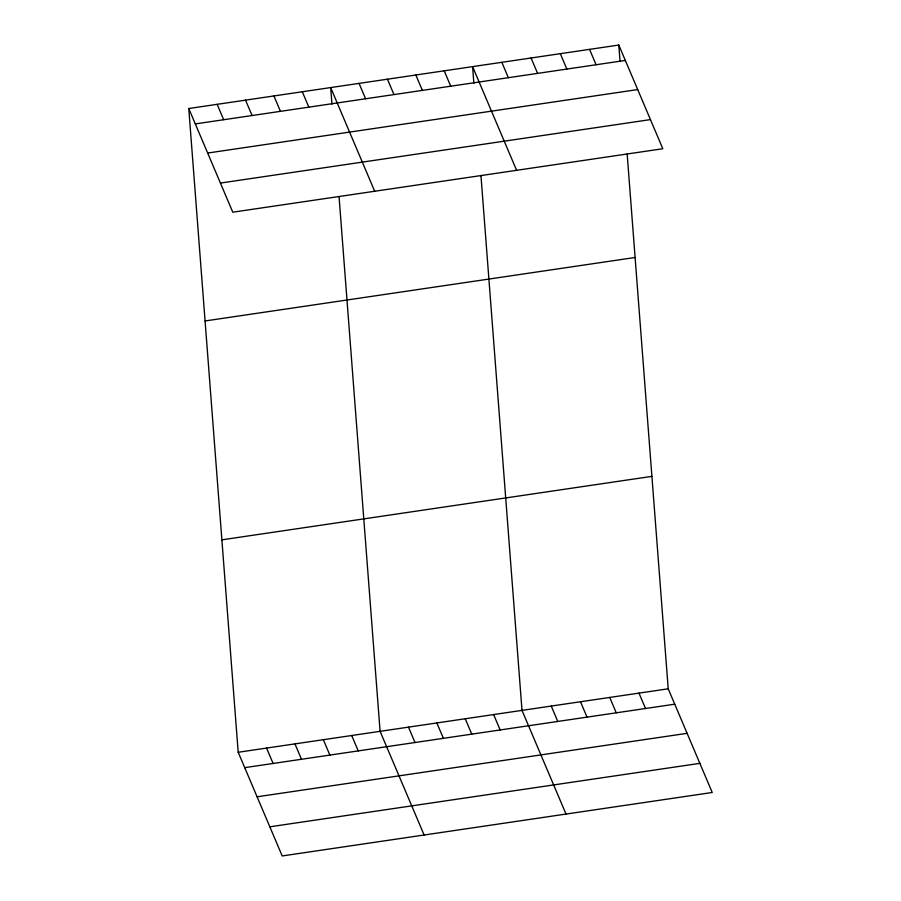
<?xml version="1.0" encoding="UTF-8"?>
<svg xmlns="http://www.w3.org/2000/svg" width="901" height="901" viewBox="0 0 901 901"><rect width="100%" height="100%" fill="white"/><g stroke="black" fill="none" stroke-linecap="round" stroke-linejoin="round"><path stroke-width="1.35" d="M188.771 108.514L618.796 45.05L662.809 148.733L232.785 212.197L188.771 108.514L238.191 752.267L282.204 855.95L712.229 792.486L668.215 688.803L627.164 154.026M195.303 123.91L625.328 60.435M207.669 153.046L637.705 89.571M220.418 183.061L650.443 119.596M205.079 320.959L635.104 257.483M221.883 539.834L651.907 476.359M238.191 752.267L668.215 688.803M244.723 767.652L674.748 704.188M257.089 796.799L687.114 733.324M269.827 826.814L699.863 763.35M589.558 49.364L596.09 64.759M560.321 53.677L566.853 69.073M531.072 58.002L537.604 73.386M501.834 62.315L508.367 77.7M516.6 170.312L472.597 66.629L473.858 83.185M444.204 70.819L450.737 86.203M415.823 75.008L422.355 90.393M387.441 79.198L393.974 94.582M638.978 693.117L645.51 708.501M359.06 83.388L365.592 98.772M609.729 697.43L616.261 712.826M374.692 191.249L330.678 87.577L331.951 104.122M580.492 701.744L587.024 717.14M302.297 91.767L308.829 107.151M551.254 706.069L557.787 721.453M273.915 95.945L280.448 111.341M566.019 814.065L522.006 710.382L480.954 175.605M245.534 100.135L252.066 115.531M493.624 714.572L500.156 729.956M217.152 104.325L223.685 119.72M465.243 718.761L471.775 734.146M436.861 722.951L443.393 738.336M408.48 727.141L415.012 742.525M424.112 835.002L380.098 731.33L339.046 196.553M351.717 735.509L358.249 750.905M323.335 739.698L329.867 755.094M294.954 743.888L301.486 759.284M266.572 748.078L273.104 763.474M618.796 45.05L620.068 61.606"/></g></svg>
